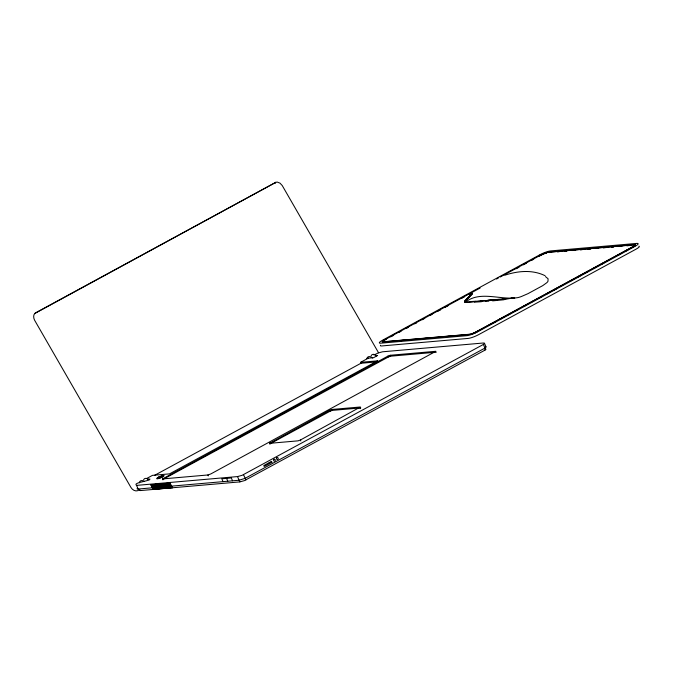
<?xml version="1.0" encoding="UTF-8"?>
<svg xmlns="http://www.w3.org/2000/svg" width="673" height="673" viewBox="0 0 673 673"><rect width="100%" height="100%" fill="white"/><g stroke="black" fill="none" stroke-linecap="round" stroke-linejoin="round"><path stroke-width="1.01" d="M139.673 489.759L139.462 490.348L140.421 490.567L239.84 481.893L244.4 480.631L484.922 350.17L484.939 348.092L483.416 344.425L484.526 343.373L483.492 342.994L382.542 351.794L377.94 353.064L373.952 355.075M139.37 482.785C139.429 480.303 142.617 480 144.19 481.338M366.911 358.751C367.105 355.714 371.151 356.152 372.598 358.002M143.601 479.74C144.628 477.451 147.766 478.352 149.112 479.841M371.143 355.706C372.169 353.418 375.307 354.309 376.653 355.807M162.555 478.924L388.01 356.067L390.247 355.268L435.877 351.289L210.834 473.927L207.898 474.97L162.555 478.924L162.933 479.841M269.587 443.33L329.871 410.21L331.94 409.47L360.392 406.988L300.444 439.991L298.038 440.849L269.587 443.33L269.966 444.247M137.309 488.245L137.107 488.834L137.957 489.052L152.721 487.774L153.873 489.389L151.45 484.72L152.721 487.774M34.66 313.576L276.182 182.139L36.3 312.449C33.044 313.635 33.221 317.673 34.592 320.205L130.966 487.504C132.699 490.541 136.964 492.443 139.748 489.355M484.922 350.17L485.956 349.312L485.544 348.765M480.143 288.019L384.115 340.075A5.048 0.917 -22.5 0 0 382.887 341.943L469.342 334.405A5.048 0.917 -22.5 0 0 475.836 332.083L633.377 246.52A5.048 0.917 -22.5 0 0 634.605 244.652L548.15 252.19A5.048 0.917 -22.5 0 0 541.656 254.52M496.514 279.034L498.357 278.033M500.199 277.032L541.866 254.495A4.644 0.85 -22.5 0 1 547.847 252.358L634.294 244.821A4.644 0.85 -22.5 0 1 633.167 246.537L475.626 332.1A4.644 0.85 -22.5 0 1 469.645 334.237L383.198 341.775A4.644 0.85 -22.5 0 1 384.325 340.058M386.285 339.335L384.224 340.353A5.048 0.917 -22.5 0 0 383.316 340.883M390.677 336.853L393.655 335.331M398.971 332.344L401.024 331.326M406.551 328.323L408.393 327.322M414.627 323.839L416.688 322.821M422.005 319.835L424.764 318.337M430.291 315.334L432.133 314.333M437.66 311.33L440.638 309.816M445.03 307.325L448.008 305.811M461.619 298.324L464.378 296.818M468.988 294.32L471.748 292.822M515.972 268.805L518.95 267.282M523.342 264.8L526.32 263.278M531.636 260.291L533.689 259.273M539.006 256.295L541.984 254.773M146.47 478.621L152.477 475.357L169.503 473.876L377.578 360.863L377.965 361.78M376.964 361.872L360.93 363.269L360.551 362.352L368.274 358.154M154.697 475.273L360.93 363.269M436.255 352.206L390.626 356.185L388.388 356.984L163.354 479.201L162.975 478.284M360.77 407.905L332.319 410.387L330.25 411.127L270.353 443.65L269.974 442.733M478.503 330.872L475.735 332.378A4.644 0.85 -22.5 0 1 473.641 333.371M492.325 323.368L495.084 321.871M499.694 319.364L502.453 317.866M516.275 310.362L518.117 309.361M523.644 306.358L526.412 304.852M531.939 301.849L533.782 300.856M539.309 297.853L542.076 296.347M546.678 293.849L549.446 292.343M554.047 289.844L556.815 288.347M570.628 280.834L573.396 279.337M578.006 276.839L580.765 275.333M586.292 272.329L588.135 271.328M593.662 268.325L596.429 266.828M601.039 264.329L603.799 262.823M617.621 255.319L620.38 253.822M624.99 251.315L627.749 249.818M478.713 330.855L475.946 332.353A5.048 0.917 -22.5 0 1 473.666 333.438M492.535 323.351L495.294 321.845M499.904 319.347L502.664 317.849M508.191 314.846L510.041 313.845M516.485 310.337L518.328 309.336M523.855 306.341L525.697 305.34M539.519 297.828L542.287 296.33M546.888 293.832L549.656 292.326M554.258 289.827L557.025 288.322M570.847 280.818L572.689 279.817M578.216 276.813L580.059 275.812M593.872 268.308L596.64 266.811M601.25 264.304L604.009 262.806M617.831 255.303L620.59 253.797M625.2 251.298L627.968 249.801M147.387 479.319L150.02 479.092C149.162 481.346 132.446 482.541 136.569 485.384L237.519 476.577L242.12 475.306L483.416 344.425M271.9 462.292L264.178 466.482L263.799 465.565L271.522 461.375L271.9 462.292L269.267 462.519M243.508 474.709L245.948 479.95M514.736 298.097L465.093 302.429C479.866 290.189 500.342 300.427 517.747 297.626A14.2 8.396 -18.1 0 0 521.659 296.398L527.943 293.672L542.775 285.613L546.585 282.862A14.2 6.116 0 0 0 547.99 281.205L548.074 278.765L545.45 276.586M274.55 183.292L275.375 183.132M504.8 275.232C517.739 270.874 532.478 269.494 545.088 275.711M465.093 302.429L465.851 302.152A14.2 1.464 -42.8 0 0 466.599 301.731M464.866 302.413L513.507 298.164M513.768 297.811L511.144 298.089M504.127 299.746L492.586 300.856M503.168 298.888L507.131 298.501M549.311 252.375L551.389 252.19M557.639 251.652L559.726 251.466M564.933 251.012L567.019 250.827M572.227 250.373L575.348 250.104M580.555 249.649L582.641 249.464M587.849 249.018L590.97 248.741M596.177 248.287L598.263 248.11M603.471 247.656L605.557 247.471M611.799 246.924L613.885 246.747M619.093 246.293L621.179 246.108M626.386 245.653L628.464 245.477M549 252.543L551.086 252.358M557.337 251.811L559.414 251.635M564.622 251.18L566.708 250.995M571.915 250.541L575.036 250.272M580.244 249.818L582.33 249.633M587.537 249.178L590.658 248.909M595.874 248.455L597.952 248.278M603.159 247.824L606.289 247.546M611.496 247.092L613.574 246.915M618.781 246.461L621.911 246.183M627.118 245.729L629.205 245.552M385.393 341.867L387.48 341.691M393.73 341.144L395.808 340.959M401.015 340.504L403.102 340.328M416.637 339.15L418.724 338.965M423.931 338.511L426.017 338.326M431.225 337.871L434.346 337.602M439.553 337.148L441.639 336.971M446.847 336.517L448.933 336.332M455.175 335.785L457.261 335.608M462.469 335.154L464.555 334.969M385.082 342.035L388.212 341.766M393.419 341.312L395.497 341.127M400.713 340.673L403.834 340.403M409.041 339.949L411.127 339.764M416.335 339.31L419.456 339.041M424.663 338.586L426.749 338.41M431.957 337.955L434.043 337.77M447.579 336.593L449.665 336.407M454.872 335.953L456.95 335.777M375.845 355.647L377.603 355.495L373.549 357.7L366.995 358.272M360.551 362.352L377.578 360.863M150.887 484.77L153.309 489.439L150.887 484.77L169.907 483.113L172.322 487.782L169.907 483.113M153.242 487.723L154.403 489.347L151.98 484.669L153.242 487.723L154.925 489.296L152.51 484.627L153.772 487.681M154.302 487.639L155.455 489.254L153.032 484.585L154.302 487.639L155.985 489.204L153.562 484.535L154.824 487.589M155.354 487.546L156.506 489.162L154.092 484.493L155.354 487.546L157.036 489.111L154.613 484.442L155.884 487.496M156.405 487.454L157.566 489.069L155.143 484.4L156.405 487.454L158.088 489.027L155.673 484.35L156.935 487.403M157.465 487.361L158.618 488.977L156.195 484.308L157.465 487.361L159.148 488.935L156.725 484.257L157.987 487.311M158.517 487.269L159.669 488.884L157.255 484.215L158.517 487.269L160.199 488.842L157.776 484.165L159.047 487.218M159.568 487.176L160.729 488.791L158.306 484.123L159.568 487.176L161.251 488.749L158.836 484.072L160.098 487.126M160.628 487.084L161.781 488.699L159.358 484.03L160.628 487.084L162.311 488.657L159.888 483.988L161.15 487.042M161.68 486.991L162.832 488.606L160.418 483.937L161.68 486.991L163.362 488.564L160.94 483.895L162.21 486.949M162.731 486.899L163.892 488.514L161.47 483.845L162.731 486.899L164.414 488.472L162 483.803L163.261 486.857M163.791 486.806L164.944 488.43L162.521 483.752L163.791 486.806L165.474 488.379L163.051 483.71L164.313 486.764M164.843 486.714L165.995 488.337L163.581 483.66L164.843 486.714L166.525 488.287L164.103 483.618L165.373 486.672M165.894 486.621L167.055 488.245L164.633 483.567L165.894 486.621L167.577 488.194L165.163 483.525L166.424 486.579M166.954 486.529L168.107 488.152L165.684 483.475L166.954 486.529L168.637 488.102L166.214 483.433L167.476 486.486M168.006 486.444L169.159 488.06L166.744 483.391L168.006 486.444L169.689 488.009L167.266 483.34L168.536 486.394M169.058 486.352L170.219 487.967L167.796 483.298L169.058 486.352L170.74 487.917L168.326 483.248L169.588 486.301M170.118 486.259L171.27 487.875L168.847 483.206L170.118 486.259L171.8 487.832L169.377 483.155L170.639 486.209M171.169 486.167L239.041 480.244L245.031 478.377L484.939 348.092L486.041 347.032L484.476 343.213M484.156 300.579L480.522 300.865M485.149 301.454L488.842 301.168M476.055 301.193L471.386 301.521M481.506 301.714L474.372 302.152M277.015 182.004L279.985 183.132L282.206 185.496L378.571 352.795M485.536 346.688L485.99 346.873M140.421 490.567L138.091 489.044L136.569 485.384M239.84 481.893L237.519 476.577M390.247 355.268L390.626 356.185M388.01 356.067L388.388 356.984M359.937 407.678L360.316 408.595M331.94 409.47L332.319 410.387M329.871 410.21L330.25 411.127M300.444 439.991L300.823 440.908M232.53 480.816L231.344 477.948L221.829 478.781L223.015 481.641M226.591 478.368L227.777 481.229M207.898 474.97L208.277 475.887M380.539 345.232A8.076 1.472 -22.5 0 0 381.709 345.956L468.164 338.418A8.076 1.472 -22.5 0 0 478.553 334.691L636.094 249.136A8.076 1.472 -22.5 0 0 638.938 246.167M473.052 333.682A5.048 0.917 -22.5 0 1 471.857 334.111M635.522 245.224A5.048 0.917 -22.5 0 1 634.765 246.007M541.773 254.789A5.048 0.917 -22.5 0 1 542.295 254.512M543.447 253.973A5.048 0.917 -22.5 0 1 544.667 253.469M545.273 253.241A5.048 0.917 -22.5 0 1 546.964 252.712M472.513 333.8A4.644 0.85 -22.5 0 1 471.453 334.153M383.602 340.824A4.644 0.85 -22.5 0 1 384.434 340.336M543.523 254.015A4.644 0.85 -22.5 0 1 544.642 253.553M545.206 253.351A4.644 0.85 -22.5 0 1 546.762 252.863M635.152 245.367A4.644 0.85 -22.5 0 1 634.732 245.881M633.722 246.562A4.644 0.85 -22.5 0 1 633.285 246.814M499.248 299.258A770.593 57.92 -12 0 1 495.395 299.611M491.593 299.948A770.593 57.92 -12 0 1 487.841 300.267M469.274 296.684L464.563 301.538L472.32 293.613L469.274 296.684M472.32 293.613L464.496 301.521L472.32 293.613M540.074 254.655L382.533 340.218A8.076 1.472 -22.5 0 0 380.573 343.205L467.02 335.667A8.076 1.472 -22.5 0 0 477.418 331.94L634.959 246.385A8.076 1.472 -22.5 0 0 636.919 243.399L550.472 250.928A8.076 1.472 -22.5 0 0 540.074 254.655M158.887 477.149L158.449 477.384L159.947 477.056L158.887 477.149M158.449 477.695L157.987 477.83A2.877 0.522 -22.5 0 0 159.669 477.948A2.877 0.522 -22.5 0 0 163.051 476.114A2.877 0.522 -22.5 0 0 160.191 476.635L160.233 476.728A2.322 0.421 -22.5 0 1 162.538 476.307A2.322 0.421 -22.5 0 1 159.812 477.788A2.322 0.421 -22.5 0 1 158.449 477.695M276.637 457.943A1.01 0.858 85 0 0 277.293 459.524A1.01 0.858 85 0 0 278.126 458.103A1.01 0.858 85 0 0 276.637 457.943M273.726 459.575A1.01 0.858 85 0 0 274.382 461.165A1.01 0.858 85 0 0 275.215 459.743A1.01 0.858 85 0 0 273.726 459.575M157.953 478.688A4.038 0.732 -22.5 0 0 164.069 475.803A4.038 0.732 -22.5 0 0 159.156 476.863A4.038 0.732 -22.5 0 0 157.953 478.688"/></g></svg>
